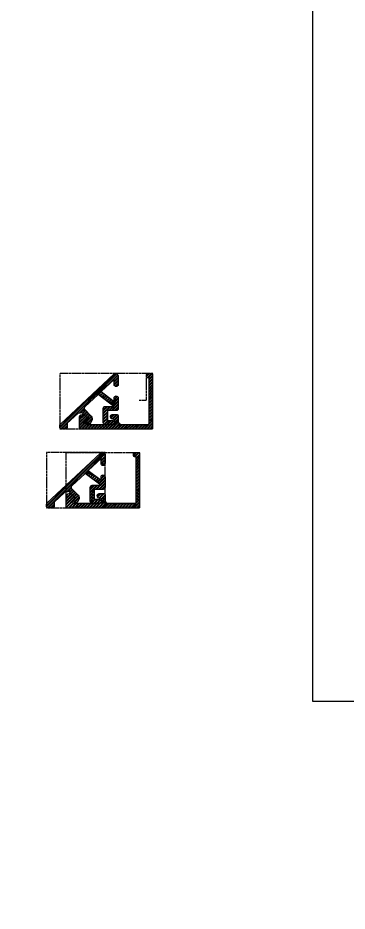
# Model space of a CAD drawing. Header units: millimetres. Extents: x -244126 to 368105, y -173968 to 259060.
# Drawn here: x 7821.2 to 7909.6, y 3841.9 to 4081.1 of the extents above; entities that cross this region are included whole.
import ezdxf
from ezdxf.enums import TextEntityAlignment as Align

# ---------------------------------------------------------------- set-up
doc = ezdxf.new("R2010")
doc.units = ezdxf.units.MM
doc.header["$MEASUREMENT"] = 0
for name, pattern in [('ACAD_ISO04W100', [30, 24, -3, 0, -3]), ('TA_GL_000.00010', [0.000275, 0.0001, -2.5e-05, 2.5e-05, -2.5e-05, 0.0001]), ('TA_HL_003.00000', [19.5, 10.65, -8.85])]:
    doc.linetypes.add(name, pattern=pattern)
for name, color, linetype in [('000 - D I M', 6, 'Continuous'), ('000 - H A T C H', 8, 'Continuous'), ('000 - L I N E 0.1', 1, 'Continuous'), ('000 - T E X T', 4, 'Continuous'), ('000 - TITLEBLOCK', 4, 'Continuous'), ('A04_TUBE SERIES', 7, 'Continuous')]:
    doc.layers.add(name, color=color, linetype=linetype)
doc.styles.add('Cetury Gothic', font='GOTHIC.TTF')
doc.styles.add('CORDIA', font='cordia.shx')
doc.styles.add('TA', font='Cordia New.ttf', dxfattribs={"height": 4.5})
doc.dimstyles.new('DIM E-E', dxfattribs={"dimscale": 2, "dimtxt": 0.18, "dimasz": 0.1, "dimexe": 0.1, "dimexo": 0.1, "dimgap": 0.09, "dimtad": 1, "dimtoh": 1, "dimzin": 0, "dimdsep": 46, "dimtxsty": 'CORDIA', "dimblk": 'OBLIQUE', "dimcen": 0.1, "dimdle": 0.1, "dimclrd": 40, "dimclre": 140, "dimclrt": 3, "dimadec": 0, "dimazin": 0, "dimtfac": 1, "dimtix": 1, "dimtmove": 2, "dimatfit": 3, "dimfxl": 1, "dimtolj": 1, "dimtzin": 0, "dimarcsym": 0})
pattern_1 = [(45, (1331.87065, 1939.1665), (-0.397747564, 0.397747564), []), (45, (1332.1358, 1939.1665), (-0.397747564, 0.397747564), [])]
pattern_2 = [(45, (1335.3846, 1960.30335), (-0.397747564, 0.397747564), []), (45, (1335.6498, 1960.30335), (-0.397747564, 0.397747564), [])]

# ---------------------------------------------------------------- blocks, each defined once
blk = doc.blocks.new('_Oblique')
at = {"color": 0, "linetype": 'ByBlock', "lineweight": -2}
blk.add_line((-0.5, -0.5), (0.5, 0.5), dxfattribs=at)
blk = doc.blocks.new('*D2896')
at = {"layer": '000 - D I M', "color": 40, "linetype": 'TA_GL_000.00010', "lineweight": -2, "transparency": 16777216}
blk.add_line((7.17, 4114.19), (7.17, 4069.5), dxfattribs=at)
at = {"layer": '000 - D I M', "color": 140, "linetype": 'ACAD_ISO04W100', "lineweight": -2, "transparency": 16777216}
for p, q in [((9282.82, 4112.19), (5.17, 4112.19)), ((2, 4071.5), (9.17, 4071.5))]:
    blk.add_line(p, q, dxfattribs=at)
at = {"layer": 'Defpoints', "color": 0, "linetype": 'TA_GL_000.00010', "transparency": 16777216}
for p in [(9284.82, 4112.19), (0, 4071.5), (7.17, 4071.5)]:
    blk.add_point(p, dxfattribs=at)
at = {"layer": '000 - D I M', "color": 40, "linetype": 'TA_GL_000.00010', "lineweight": -2, "transparency": 16777216, "xscale": 2, "yscale": 2, "zscale": 2}
for p, rotation in [((7.17, 4112.19), 90), ((7.17, 4071.5), 270)]:
    blk.add_blockref('_Oblique', p, dxfattribs=dict(at, rotation=rotation))
at = {"layer": '000 - D I M', "color": 3, "linetype": 'TA_GL_000.00010', "transparency": 16777216, "insert": (3.57, 4091.85), "char_height": 3.6, "attachment_point": 5, "rotation": 90, "style": 'CORDIA'}
blk.add_mtext('\\A1;40.70', dxfattribs=at)
blk = doc.blocks.new('*U1670')
at = {"layer": '000 - L I N E 0.1', "color": 21, "linetype": 'Continuous'}
blk.add_lwpolyline([(0, 14.24), (0, 0), (14.24, 0)], dxfattribs=at)
at = {"layer": '000 - TITLEBLOCK', "color": 250}
blk.add_lwpolyline([(0, 0), (594, 0), (594, 420), (0, 420)], close=True, dxfattribs=at)
at = {"color": 4, "style": 'TA'}
blk.add_attdef('PAPER_SIZE', text='', height=2.5, dxfattribs=at).set_placement((568.6, 9.97), align=Align.MIDDLE_RIGHT)
blk.add_attdef('SCALE_SIZE', text='', height=2.5, dxfattribs=at).set_placement((573.51, 10.03), align=Align.MIDDLE_LEFT)
at = {"layer": '000 - T E X T', "color": 250, "style": 'TA'}
for tag, height, p in [('SUPERLINK', 2, (17.26, 415.77)), ('NAMEFILE', 2, (17.26, 411.76)), ('SC', 40, (3.36, 375.21))]:
    blk.add_attdef(tag, text='', height=height, dxfattribs=at).set_placement(p, align=Align.MIDDLE_LEFT)
at = {"layer": '000 - T E X T', "color": 4, "style": 'TA'}
for tag, height, p in [('NAME_JOB_1', 2, (523.67, 338.25)), ('NAME_JOB_2', 2, (523.67, 333.89)), ('NAME_PROJECT_1', 3, (493.81, 318.97)), ('NAME_PROJECT_2', 3, (493.81, 311.57)), ('NAME_PROJECT_3', 3, (493.81, 304.17)), ('CODE_VALUE_1', 1.9, (521.15, 289.12)), ('CODE_VALUE_2', 1.9, (521.15, 283.12)), ('PART_NAME_VALUE_1', 1.9, (521.15, 275.87)), ('PART_NAME_VALUE_2', 1.9, (521.15, 269.87)), ('PART_NAME_VALUE_3', 1.9, (521.15, 263.87)), ('MATTERIAL_VALUE_1', 3.6, (521.96, 256.9)), ('SPEC_VALUE', 3.6, (521.96, 248.68)), ('THICKNESS_VALUE', 3.6, (521.96, 240.53)), ('COATING_VALUE_1', 3.6, (521.96, 232.5)), ('COATING_VALUE_2', 3.6, (521.96, 224.47)), ('NAME_TITLE_1', 2.4, (494.51, 77.62)), ('NAME_TITLE_2', 2.4, (494.51, 70.96)), ('NAME_TITLE_3', 2.4, (494.51, 64.3)), ('DRAWING_NO1', 2.4, (494.61, 32.92)), ('DRAWING_NO2', 2.4, (494.61, 24.91))]:
    blk.add_attdef(tag, text='', height=height, dxfattribs=at).set_placement(p, align=Align.MIDDLE_LEFT)
for tag, p in [('NAME_DAFT', (553.41, 136.22)), ('NAME_CHECKED', (553.41, 122.6)), ('NAME_DESIGNER', (553.41, 109.21)), ('NAME_DESIGN_MGR', (553.41, 95.12))]:
    blk.add_attdef(tag, text='', height=3.6, dxfattribs=at).set_placement(p, align=Align.MIDDLE_CENTER)
for tag, p, height in [('REV', (553.53, 50.25), 3.75), ('NAME_REMARK', (55.29, 17.3), 4)]:
    blk.add_attdef(tag, p, '', height=height, dxfattribs=at)
at = {"layer": '000 - T E X T', "color": 4, "style": 'Cetury Gothic'}
for tag, p in [('SHEET_NO.', (561.58, 34)), ('TOTAL_SHEET_NO.', (560.97, 17.64))]:
    blk.add_attdef(tag, text='', height=3.6, dxfattribs=at).set_placement(p, align=Align.CENTER)
blk = doc.blocks.new('*D2639')
at = {"layer": '000 - D I M', "color": 40, "linetype": 'TA_GL_000.00010', "lineweight": -2, "transparency": 16777216}
blk.add_arc((8002.09, 4185.99), 34.06, 116.5651, 243.4349, dxfattribs=at)
at = {"layer": 'Defpoints', "color": 0, "linetype": 'TA_GL_000.00010', "transparency": 16777216}
for p in [(7962.96, 4264.25), (7970.32, 4198.28), (8002.09, 4185.99), (8002.09, 4185.99), (7830.04, 3841.89)]:
    blk.add_point(p, dxfattribs=at)
at = {"layer": '000 - D I M', "color": 40, "linetype": 'TA_GL_000.00010', "lineweight": -2, "transparency": 16777216, "xscale": 2, "yscale": 2, "zscale": 2}
for p, rotation in [((7986.85, 4216.46), 26.56505117708123), ((7986.85, 4155.52), 333.4349488229186)]:
    blk.add_blockref('_Oblique', p, dxfattribs=dict(at, rotation=rotation))
at = {"layer": '000 - D I M', "color": 3, "linetype": 'TA_GL_000.00010', "transparency": 16777216, "insert": (7964.42, 4185.99), "char_height": 3.6, "attachment_point": 5, "rotation": 90, "style": 'CORDIA'}
blk.add_mtext('\\A1;126.8699°', dxfattribs=at)

msp = doc.modelspace()

# ---------------------------------------------------------------- hatches: boundary and pattern name
at = {"layer": '000 - H A T C H', "linetype": 'TA_GL_000.00010'}
h = msp.add_hatch(dxfattribs=at)
h.set_pattern_fill('ANSI32', color=8, scale=1.5)
h.set_pattern_definition(pattern_2)
edge = h.paths.add_edge_path()
edge.add_arc((7847.44052, 3985.14776), 0.72354, 0, 133, ccw=False)
edge.add_line((7848.16406, 3985.14776), (7848.16406, 3982.9213))
edge.add_arc((7847.61406, 3982.9213), 0.55, 180, 360, ccw=False)
edge.add_line((7847.06406, 3982.9213), (7847.06406, 3984.28196))
edge.add_line((7847.06406, 3984.28196), (7843.58201, 3981.0349))
edge.add_line((7843.58201, 3981.0349), (7847.06406, 3978.41099))
edge.add_line((7847.06406, 3978.41099), (7847.06406, 3979.3213))
edge.add_arc((7847.61406, 3979.3213), 0.55, 0, 180, ccw=False)
edge.add_line((7848.16406, 3979.3213), (7848.16406, 3976.4713))
edge.add_arc((7847.66406, 3976.4713), 0.5, -90, 0, ccw=False)
edge.add_line((7847.66406, 3975.9713), (7845.26406, 3975.9713))
edge.add_line((7845.26406, 3975.9713), (7845.26406, 3973.3213))
edge.add_line((7845.26406, 3973.3213), (7846.61406, 3973.3213))
edge.add_arc((7846.61406, 3972.7713), 0.55, -90, 90, ccw=False)
edge.add_line((7846.61406, 3972.2213), (7844.66406, 3972.2213))
edge.add_arc((7844.66406, 3972.7213), 0.5, 180, 270, ccw=False)
edge.add_line((7844.16406, 3972.7213), (7844.16406, 3976.5713))
edge.add_arc((7844.66406, 3976.5713), 0.5, 90, 180, ccw=False)
edge.add_line((7844.66406, 3977.0713), (7847.01408, 3977.0713))
edge.add_line((7847.01408, 3977.0713), (7842.76511, 3980.27313))
edge.add_line((7842.76511, 3980.27313), (7839.18664, 3976.93614))
edge.add_arc((7839.52764, 3976.57047), 0.5, 133, 225)
edge.add_line((7839.17408, 3976.21691), (7840.92293, 3974.46807))
edge.add_arc((7840.21583, 3973.76096), 1, -30, 45, ccw=False)
edge.add_line((7841.08185, 3973.26096), (7840.71255, 3972.6213))
edge.add_arc((7840.27953, 3972.8713), 0.5, 270, 330, ccw=False)
edge.add_arc((7840.27953, 3972.8713), 0.5, 150, 270, ccw=False)
edge.add_line((7839.84652, 3973.1213), (7840.16406, 3973.6713))
edge.add_line((7840.16406, 3973.6713), (7838.46406, 3975.3713))
edge.add_line((7838.46406, 3975.3713), (7837.28574, 3975.16353))
edge.add_line((7837.28574, 3975.16353), (7834.46406, 3972.53227))
edge.add_line((7834.46406, 3972.53227), (7834.46406, 3971.3713))
edge.add_arc((7834.16406, 3971.3713), 0.3, 270, 360, ccw=False)
edge.add_line((7834.16406, 3971.0713), (7832.76406, 3971.0713))
edge.add_arc((7832.76406, 3971.3713), 0.3, 180, 270, ccw=False)
edge.add_line((7832.46406, 3971.3713), (7832.46406, 3972.04086))
edge.add_arc((7832.76406, 3972.04086), 0.3, 133, 180, ccw=False)
edge.add_line((7832.55946, 3972.26026), (7846.94707, 3985.67692))
h = msp.add_hatch(dxfattribs=at)
h.set_pattern_fill('ANSI32', color=8, scale=1.5)
h.set_pattern_definition(pattern_2)
edge = h.paths.add_edge_path()
edge.add_arc((7847.96406, 3974.4713), 0.3, 360, 450)
edge.add_line((7847.96406, 3974.7713), (7846.46406, 3974.7713))
edge.add_arc((7846.46406, 3974.2713), 0.5, 90, 255.3364156)
edge.add_line((7846.33749, 3973.78759), (7847.16406, 3973.5713))
edge.add_line((7847.16406, 3973.5713), (7847.16406, 3972.4713))
edge.add_arc((7846.86406, 3972.4713), 0.3, 270, 360, ccw=False)
edge.add_line((7846.86406, 3972.1713), (7839.81765, 3972.1713))
edge.add_arc((7839.81765, 3972.4713), 0.3, 150, 270, ccw=False)
edge.add_line((7839.55784, 3972.6213), (7839.85713, 3973.13968))
edge.add_arc((7839.16431, 3973.53968), 0.8, 330, 405)
edge.add_line((7839.73, 3974.10537), (7839.06406, 3974.7713))
edge.add_line((7839.06406, 3974.7713), (7838.46406, 3974.7713))
edge.add_arc((7838.46406, 3973.9713), 0.8, 90, 180)
edge.add_line((7837.66406, 3973.9713), (7837.66406, 3971.3713))
edge.add_arc((7837.96406, 3971.3713), 0.3, 180, 270)
edge.add_line((7837.96406, 3971.0713), (7857.16406, 3971.0713))
edge.add_arc((7857.16406, 3971.3713), 0.3, 270, 360)
edge.add_line((7857.46406, 3971.3713), (7857.46406, 3985.4713))
edge.add_arc((7857.16406, 3985.4713), 0.3, 360, 450)
edge.add_line((7857.16406, 3985.7713), (7855.96406, 3985.7713))
edge.add_arc((7855.96406, 3985.4713), 0.3, 90, 180)
edge.add_line((7855.66406, 3985.4713), (7855.66406, 3985.0713))
edge.add_arc((7855.96406, 3985.0713), 0.3, 180, 270)
edge.add_line((7855.96406, 3984.7713), (7856.36406, 3984.7713))
edge.add_line((7856.36406, 3984.7713), (7856.36406, 3972.4713))
edge.add_arc((7856.06406, 3972.4713), 0.3, -90, 0, ccw=False)
edge.add_line((7856.06406, 3972.1713), (7849.06406, 3972.1713))
edge.add_arc((7849.06406, 3972.9713), 0.8, 180, 270, ccw=False)
edge.add_line((7848.26406, 3972.9713), (7848.26406, 3974.4713))
h = msp.add_hatch(dxfattribs=at)
h.set_pattern_fill('ANSI32', color=8, scale=1.5)
h.set_pattern_definition(pattern_1)
edge = h.paths.add_edge_path()
edge.add_arc((7843.92655, 3964.01092), 0.72354, 0, 133, ccw=False)
edge.add_line((7844.65009, 3964.01092), (7844.65009, 3961.78446))
edge.add_arc((7844.10009, 3961.78446), 0.55, -180, 0, ccw=False)
edge.add_line((7843.55009, 3961.78446), (7843.55009, 3963.14512))
edge.add_line((7843.55009, 3963.14512), (7840.06804, 3959.89806))
edge.add_line((7840.06804, 3959.89806), (7843.55009, 3957.27415))
edge.add_line((7843.55009, 3957.27415), (7843.55009, 3958.18446))
edge.add_arc((7844.10009, 3958.18446), 0.55, 0, 180, ccw=False)
edge.add_line((7844.65009, 3958.18446), (7844.65009, 3955.33446))
edge.add_arc((7844.15009, 3955.33446), 0.5, -90, 0, ccw=False)
edge.add_line((7844.15009, 3954.83446), (7841.75009, 3954.83446))
edge.add_line((7841.75009, 3954.83446), (7841.75009, 3952.18446))
edge.add_line((7841.75009, 3952.18446), (7843.10009, 3952.18446))
edge.add_arc((7843.10009, 3951.63446), 0.55, -90, 90, ccw=False)
edge.add_line((7843.10009, 3951.08446), (7841.15009, 3951.08446))
edge.add_arc((7841.15009, 3951.58446), 0.5, 180, 270, ccw=False)
edge.add_line((7840.65009, 3951.58446), (7840.65009, 3955.43446))
edge.add_arc((7841.15009, 3955.43446), 0.5, 90, 180, ccw=False)
edge.add_line((7841.15009, 3955.93446), (7843.5001, 3955.93446))
edge.add_line((7843.5001, 3955.93446), (7839.25114, 3959.13629))
edge.add_line((7839.25114, 3959.13629), (7835.67266, 3955.7993))
edge.add_arc((7836.01366, 3955.43363), 0.5, 133, 225)
edge.add_line((7835.66011, 3955.08007), (7837.40896, 3953.33122))
edge.add_arc((7836.70185, 3952.62412), 1, -30, 45, ccw=False)
edge.add_line((7837.56788, 3952.12412), (7837.19857, 3951.48446))
edge.add_arc((7836.76556, 3951.73446), 0.5, 270, 330, ccw=False)
edge.add_arc((7836.76556, 3951.73446), 0.5, 150, 270, ccw=False)
edge.add_line((7836.33254, 3951.98446), (7836.65009, 3952.53446))
edge.add_line((7836.65009, 3952.53446), (7834.95009, 3954.23446))
edge.add_line((7834.95009, 3954.23446), (7833.77177, 3954.02669))
edge.add_line((7833.77177, 3954.02669), (7830.95009, 3951.39543))
edge.add_line((7830.95009, 3951.39543), (7830.95009, 3950.23446))
edge.add_arc((7830.65009, 3950.23446), 0.3, 270, 360, ccw=False)
edge.add_line((7830.65009, 3949.93446), (7829.25009, 3949.93446))
edge.add_arc((7829.25009, 3950.23446), 0.3, 180, 270, ccw=False)
edge.add_line((7828.95009, 3950.23446), (7828.95009, 3950.90402))
edge.add_arc((7829.25009, 3950.90402), 0.3, 133, 180, ccw=False)
edge.add_line((7829.04549, 3951.12342), (7843.43309, 3964.54008))
h = msp.add_hatch(dxfattribs=at)
h.set_pattern_fill('ANSI32', color=8, scale=1.5)
h.set_pattern_definition(pattern_1)
edge = h.paths.add_edge_path()
edge.add_arc((7844.45009, 3953.33446), 0.3, 360, 450)
edge.add_line((7844.45009, 3953.63446), (7842.95009, 3953.63446))
edge.add_arc((7842.95009, 3953.13446), 0.5, 90, 255.3364156)
edge.add_line((7842.82351, 3952.65075), (7843.65009, 3952.43446))
edge.add_line((7843.65009, 3952.43446), (7843.65009, 3951.33446))
edge.add_arc((7843.35009, 3951.33446), 0.3, 270, 360, ccw=False)
edge.add_line((7843.35009, 3951.03446), (7836.30368, 3951.03446))
edge.add_arc((7836.30368, 3951.33446), 0.3, 150, 270, ccw=False)
edge.add_line((7836.04387, 3951.48446), (7836.34316, 3952.00284))
edge.add_arc((7835.65034, 3952.40284), 0.8, 330, 405)
edge.add_line((7836.21602, 3952.96853), (7835.55009, 3953.63446))
edge.add_line((7835.55009, 3953.63446), (7834.95009, 3953.63446))
edge.add_arc((7834.95009, 3952.83446), 0.8, 90, 180)
edge.add_line((7834.15009, 3952.83446), (7834.15009, 3950.23446))
edge.add_arc((7834.45009, 3950.23446), 0.3, 180, 270)
edge.add_line((7834.45009, 3949.93446), (7853.65009, 3949.93446))
edge.add_arc((7853.65009, 3950.23446), 0.3, 270, 360)
edge.add_line((7853.95009, 3950.23446), (7853.95009, 3964.33446))
edge.add_arc((7853.65009, 3964.33446), 0.3, 360, 450)
edge.add_line((7853.65009, 3964.63446), (7852.45009, 3964.63446))
edge.add_arc((7852.45009, 3964.33446), 0.3, 90, 180)
edge.add_line((7852.15009, 3964.33446), (7852.15009, 3963.93446))
edge.add_arc((7852.45009, 3963.93446), 0.3, 180, 270)
edge.add_line((7852.45009, 3963.63446), (7852.85009, 3963.63446))
edge.add_line((7852.85009, 3963.63446), (7852.85009, 3951.33446))
edge.add_arc((7852.55009, 3951.33446), 0.3, -90, 0, ccw=False)
edge.add_line((7852.55009, 3951.03446), (7845.55009, 3951.03446))
edge.add_arc((7845.55009, 3951.83446), 0.8, 180, 270, ccw=False)
edge.add_line((7844.75009, 3951.83446), (7844.75009, 3953.33446))

# ---------------------------------------------------------------- linework, layer by layer
at = {"linetype": 'TA_GL_000.00010'}
for p, q in [((7855.66406, 3985.2713), (7855.66406, 3978.6213)), ((7855.66406, 3978.6213), (7853.66406, 3978.6213))]:
    msp.add_line(p, q, dxfattribs=at)
at = {"color": 250, "linetype": 'TA_GL_000.00010'}
for points in [[(7832.46406, 3971.0713), (7857.46406, 3971.0713), (7857.46406, 3985.8713), (7832.46406, 3985.8713)], [(7828.95009, 3949.93446), (7844.65009, 3949.93446), (7844.65009, 3964.73446), (7828.95009, 3964.73446)], [(7834.15009, 3949.93446), (7853.95009, 3949.93446), (7853.95009, 3964.63446), (7834.15009, 3964.63446)]]:
    msp.add_lwpolyline(points, close=True, dxfattribs=at)
at = {"layer": 'A04_TUBE SERIES', "color": 3}
for points in [[(7846.94707, 3985.67692, -0.655628729), (7848.16406, 3985.14776), (7848.16406, 3982.9213, -1), (7847.06406, 3982.9213), (7847.06406, 3984.28196), (7843.58201, 3981.0349), (7847.06406, 3978.41099), (7847.06406, 3979.3213, -1), (7848.16406, 3979.3213), (7848.16406, 3976.4713, -0.414213562), (7847.66406, 3975.9713), (7845.26406, 3975.9713), (7845.26406, 3973.3213), (7846.61406, 3973.3213, -1), (7846.61406, 3972.2213), (7844.66406, 3972.2213, -0.414213562), (7844.16406, 3972.7213), (7844.16406, 3976.5713, -0.414213562), (7844.66406, 3977.0713), (7847.01408, 3977.0713), (7842.76511, 3980.27313), (7839.18664, 3976.93614, 0.424474816), (7839.17408, 3976.21691), (7840.92293, 3974.46807, -0.339454259), (7841.08185, 3973.26096), (7840.71255, 3972.6213, -0.267949192), (7840.27953, 3972.3713, -0.577350269), (7839.84652, 3973.1213), (7840.16406, 3973.6713), (7838.46406, 3975.3713), (7837.28574, 3975.16353), (7834.46406, 3972.53227), (7834.46406, 3971.3713, -0.414213562), (7834.16406, 3971.0713), (7832.76406, 3971.0713, -0.414213562), (7832.46406, 3971.3713), (7832.46406, 3972.04086, -0.208000299), (7832.55946, 3972.26026)], [(7848.26406, 3974.4713, 0.414213562), (7847.96406, 3974.7713), (7846.46406, 3974.7713, 0.879576638), (7846.33749, 3973.78759), (7847.16406, 3973.5713), (7847.16406, 3972.4713, -0.414213562), (7846.86406, 3972.1713), (7839.81765, 3972.1713, -0.577350269), (7839.55784, 3972.6213), (7839.85713, 3973.13968, 0.339454259), (7839.73, 3974.10537), (7839.06406, 3974.7713), (7838.46406, 3974.7713, 0.414213562), (7837.66406, 3973.9713), (7837.66406, 3971.3713, 0.414213562), (7837.96406, 3971.0713), (7857.16406, 3971.0713, 0.414213562), (7857.46406, 3971.3713), (7857.46406, 3985.4713, 0.414213562), (7857.16406, 3985.7713), (7855.96406, 3985.7713, 0.414213562), (7855.66406, 3985.4713), (7855.66406, 3985.0713, 0.414213562), (7855.96406, 3984.7713), (7856.36406, 3984.7713), (7856.36406, 3972.4713, -0.414213562), (7856.06406, 3972.1713), (7849.06406, 3972.1713, -0.414213562), (7848.26406, 3972.9713)], [(7843.43309, 3964.54008, -0.655628729), (7844.65009, 3964.01092), (7844.65009, 3961.78446, -1), (7843.55009, 3961.78446), (7843.55009, 3963.14512), (7840.06804, 3959.89806), (7843.55009, 3957.27415), (7843.55009, 3958.18446, -1), (7844.65009, 3958.18446), (7844.65009, 3955.33446, -0.414213562), (7844.15009, 3954.83446), (7841.75009, 3954.83446), (7841.75009, 3952.18446), (7843.10009, 3952.18446, -1), (7843.10009, 3951.08446), (7841.15009, 3951.08446, -0.414213562), (7840.65009, 3951.58446), (7840.65009, 3955.43446, -0.414213562), (7841.15009, 3955.93446), (7843.5001, 3955.93446), (7839.25114, 3959.13629), (7835.67266, 3955.7993, 0.424474816), (7835.66011, 3955.08007), (7837.40896, 3953.33122, -0.339454259), (7837.56788, 3952.12412), (7837.19857, 3951.48446, -0.267949192), (7836.76556, 3951.23446, -0.577350269), (7836.33254, 3951.98446), (7836.65009, 3952.53446), (7834.95009, 3954.23446), (7833.77177, 3954.02669), (7830.95009, 3951.39543), (7830.95009, 3950.23446, -0.414213562), (7830.65009, 3949.93446), (7829.25009, 3949.93446, -0.414213562), (7828.95009, 3950.23446), (7828.95009, 3950.90402, -0.208000299), (7829.04549, 3951.12342)], [(7844.75009, 3953.33446, 0.414213562), (7844.45009, 3953.63446), (7842.95009, 3953.63446, 0.879576638), (7842.82351, 3952.65075), (7843.65009, 3952.43446), (7843.65009, 3951.33446, -0.414213562), (7843.35009, 3951.03446), (7836.30368, 3951.03446, -0.577350269), (7836.04387, 3951.48446), (7836.34316, 3952.00284, 0.339454259), (7836.21602, 3952.96853), (7835.55009, 3953.63446), (7834.95009, 3953.63446, 0.414213562), (7834.15009, 3952.83446), (7834.15009, 3950.23446, 0.414213562), (7834.45009, 3949.93446), (7853.65009, 3949.93446, 0.414213562), (7853.95009, 3950.23446), (7853.95009, 3964.33446, 0.414213562), (7853.65009, 3964.63446), (7852.45009, 3964.63446, 0.414213562), (7852.15009, 3964.33446), (7852.15009, 3963.93446, 0.414213562), (7852.45009, 3963.63446), (7852.85009, 3963.63446), (7852.85009, 3951.33446, -0.414213562), (7852.55009, 3951.03446), (7845.55009, 3951.03446, -0.414213562), (7844.75009, 3951.83446)]]:
    msp.add_lwpolyline(points, format="xyb", close=True, dxfattribs=at)

# ---------------------------------------------------------------- block references
at = {"color": 2, "linetype": 'TA_HL_003.00000'}
msp.add_blockref('*U1670', (7900.30877, 3898.13396), dxfattribs=at)

# ---------------------------------------------------------------- dimensions: what is measured, and where the dimension line sits
at = {"layer": '000 - D I M', "linetype": 'TA_GL_000.00010'}
dim = msp.add_angular_dim_2l(base=(7970.31652, 4198.27599), line1=((7830.03729, 3841.89003), (8002.08644, 4185.98833)), line2=((7962.95525, 4264.25071), (8002.08644, 4185.98833)), dimstyle='DIM E-E', override={"dimscale": 20, "dimadec": 4}, dxfattribs=at)
dim.commit()
dim.dimension.update_dxf_attribs({"geometry": '*D2639', "text_midpoint": (7964.42306, 4185.98833)})
dim = msp.add_linear_dim(base=(7.17031, 4071.4977), p1=(9284.82101, 4112.19414), p2=(0, 4071.4977), angle=90, dimstyle='DIM E-E', override={"dimscale": 20}, dxfattribs=at)
dim.commit()
dim.dimension.update_dxf_attribs({"geometry": '*D2896', "text_midpoint": (3.57031, 4091.84592)})

doc.saveas('drawing.dxf')
